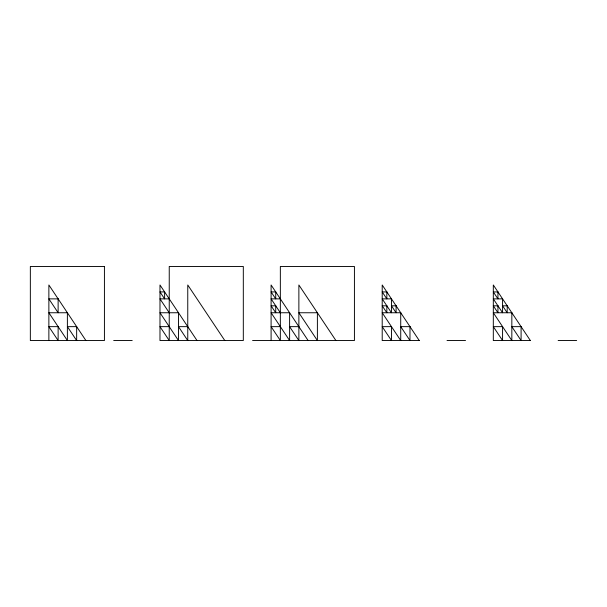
<?xml version="1.0" encoding="UTF-8"?>
<svg xmlns="http://www.w3.org/2000/svg" width="607" height="607" viewBox="0 0 607 607"><rect width="100%" height="100%" fill="white"/><g stroke="black" fill="none" stroke-linecap="round" stroke-linejoin="round"><path stroke-width="0.91" d="M169.239 298.872L159.982 298.872L169.239 312.757M280.351 298.872L271.094 298.872L280.351 312.757M169.239 326.649L159.982 326.649L169.239 340.535L169.239 266.465L243.316 266.465L243.316 340.535L159.982 340.535L159.982 284.979L197.017 340.535M187.76 326.649L178.496 326.649L187.76 340.535L187.76 284.979L224.795 340.535M280.351 326.649L271.094 326.649L280.351 340.535L280.351 266.465L354.427 266.465L354.427 340.535L252.573 340.535M298.872 326.649L289.607 326.649L298.872 340.535L298.872 284.979L335.906 340.535M113.684 340.535L132.205 340.535M447.018 340.535L465.539 340.535M558.129 340.535L576.65 340.535M308.128 340.535L271.094 284.979L271.094 340.535M85.906 340.535L48.871 284.979L48.871 340.535M104.427 266.465L30.35 266.465L30.35 340.535L104.427 340.535L104.427 266.465M164.611 291.929L159.982 291.929L164.611 298.872L164.611 291.929M275.722 291.929L271.094 291.929L275.722 298.872L275.722 291.929M386.834 291.929L382.205 291.929L386.834 298.872L386.834 291.929M497.945 291.929L493.316 291.929L497.945 298.872L497.945 291.929M58.128 298.872L48.871 298.872L58.128 312.757L58.128 298.872M391.462 298.872L382.205 298.872L391.462 312.757L391.462 298.872M502.573 298.872L493.316 298.872L502.573 312.757L502.573 298.872M275.722 305.814L271.094 305.814L275.722 312.757L275.722 305.814M386.834 305.814L382.205 305.814L386.834 312.757L386.834 305.814M396.09 305.814L391.462 305.814L396.09 312.757L396.09 305.814M497.945 305.814L493.316 305.814L497.945 312.757L497.945 305.814M507.202 305.814L502.573 305.814L507.202 312.757L507.202 305.814M67.385 312.757L48.871 312.757L67.385 340.535L67.385 312.757M178.496 312.757L159.982 312.757L178.496 340.535L178.496 312.757M289.607 312.757L271.094 312.757L289.607 340.535L289.607 312.757M317.393 312.757L298.872 312.757L317.393 340.535L317.393 312.757M400.726 312.757L382.205 312.757L400.726 340.535L400.726 312.757M511.838 312.757L493.316 312.757L511.838 340.535L511.838 312.757M58.128 326.649L48.871 326.649L58.128 340.535L58.128 326.649M76.649 326.649L67.385 326.649L76.649 340.535L76.649 326.649M391.462 326.649L382.205 326.649L391.462 340.535L391.462 326.649M409.983 326.649L400.726 326.649L409.983 340.535L409.983 326.649M502.573 326.649L493.316 326.649L502.573 340.535L502.573 326.649M521.094 326.649L511.838 326.649L521.094 340.535L521.094 326.649M419.24 340.535L382.205 340.535L382.205 284.979L419.24 340.535M530.351 340.535L493.316 340.535L493.316 284.979L530.351 340.535"/></g></svg>
